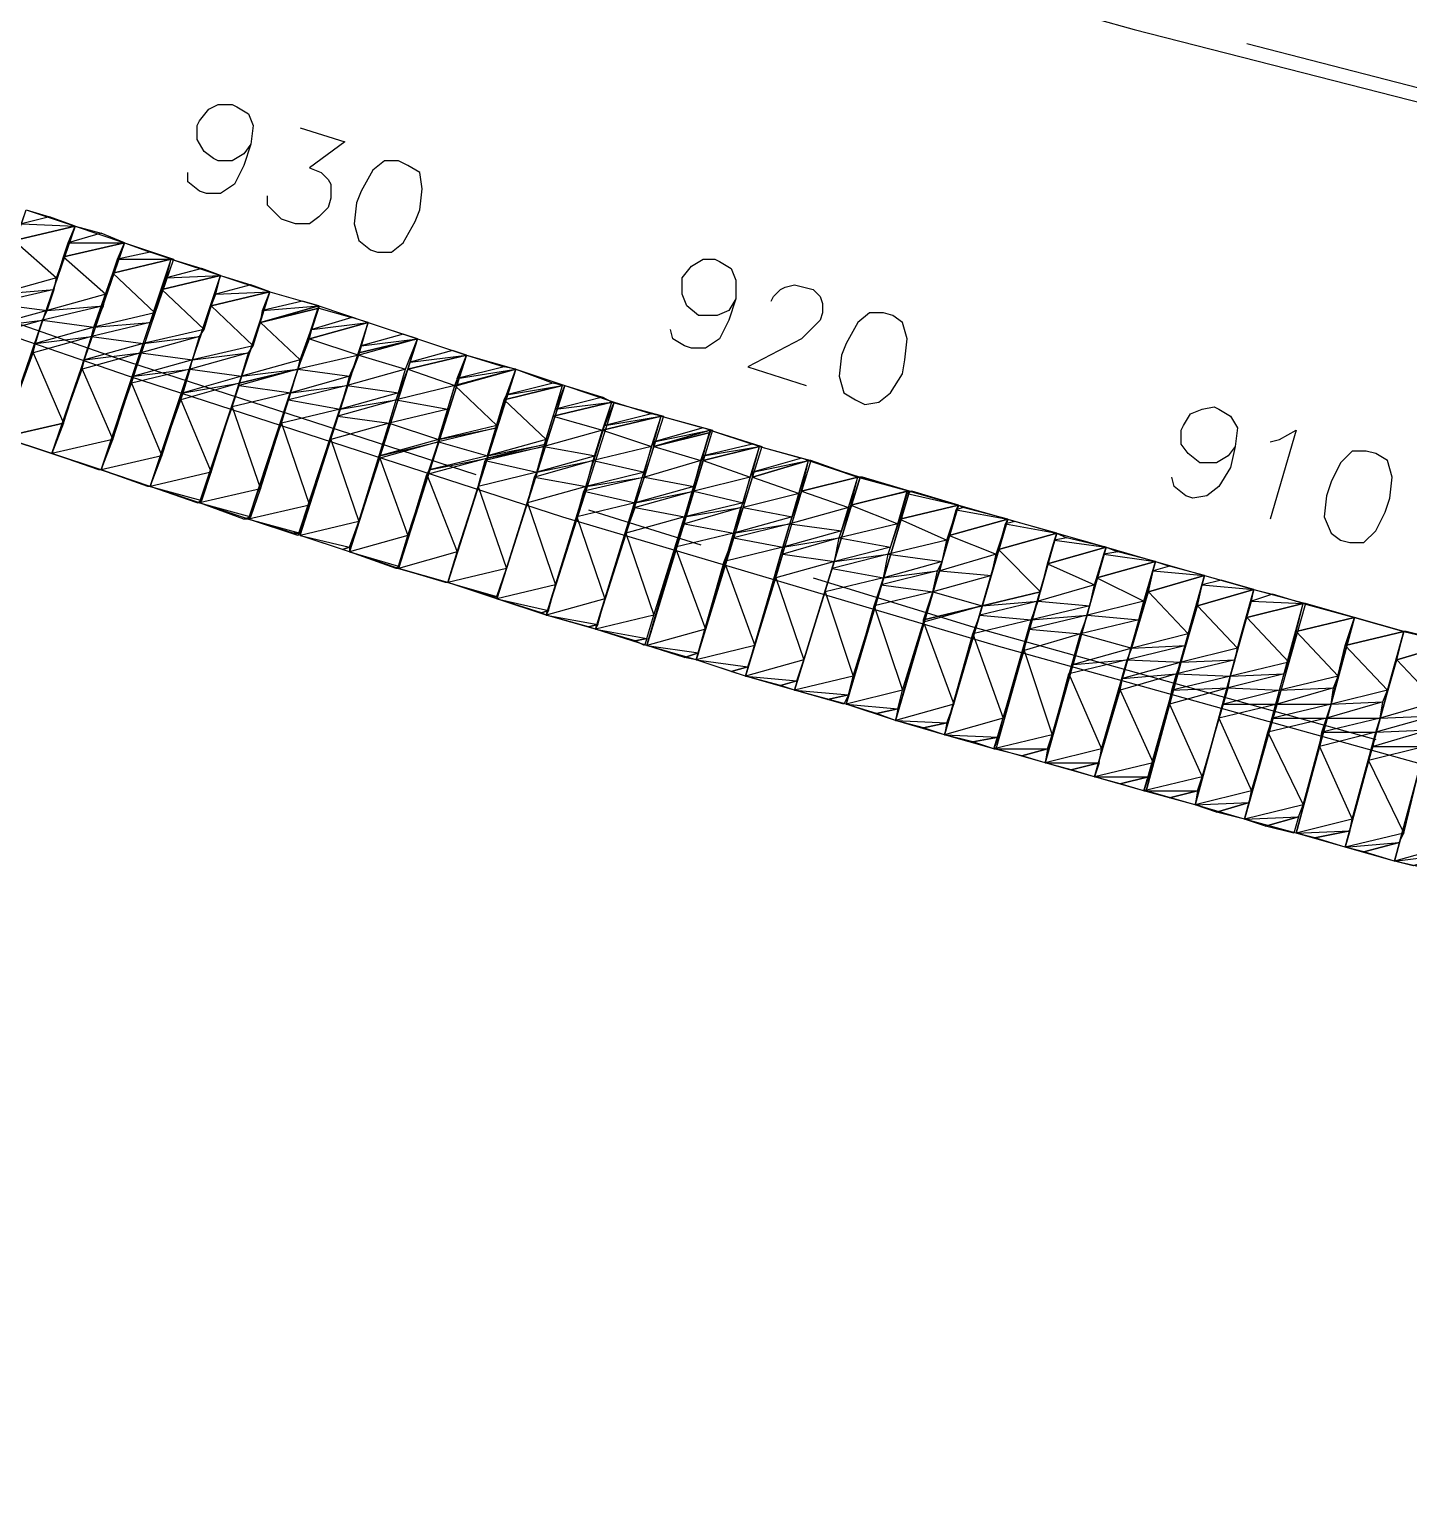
# Model space of a CAD drawing. Header units: millimetres. Extents: x 1 to 1188, y 1 to 840.
# Drawn here: x 512.17 to 549.54, y 493.78 to 533.79 of the extents above; entities that cross this region are included whole.
import ezdxf

# ---------------------------------------------------------------- set-up
doc = ezdxf.new("R2010")
doc.units = ezdxf.units.MM
doc.layers.add('GEOMETRY', color=7, linetype='Continuous')

msp = doc.modelspace()

# ---------------------------------------------------------------- linework, layer by layer
at = {"layer": 'GEOMETRY'}
for points in [[(46.616, 749.497), (449.588, 566.871), (460.827, 561.919), (472.193, 557.219), (483.623, 552.71), (495.18, 548.456), (506.801, 544.393), (518.484, 540.646), (530.295, 537.09), (542.106, 533.789), (554.044, 530.74), (565.982, 527.946), (578.047, 525.343), (590.113, 523.056), (602.241, 520.96), (614.433, 519.119), (626.626, 517.595), (638.817, 516.263), (651.072, 515.182), (663.392, 514.357), (675.647, 513.785)], [(40.203, 736.035), (457.652, 546.869), (468.891, 541.916), (480.257, 537.154), (491.752, 532.708), (503.244, 528.391), (514.865, 524.39), (526.613, 520.58), (538.36, 517.088), (550.234, 513.785), (562.109, 510.738), (574.11, 507.88), (586.176, 505.34), (598.241, 502.991), (610.369, 500.958), (622.497, 499.117), (634.69, 497.53), (646.945, 496.196), (659.201, 495.18), (671.456, 494.355), (683.776, 493.783)], [(545.155, 533.407), (553.282, 531.311), (560.585, 529.597)], [(518.167, 530.677), (517.977, 530.422), (517.659, 530.232), (517.278, 530.232), (517.152, 530.295), (516.897, 530.485), (516.706, 530.804), (516.706, 531.184), (516.77, 531.311), (517.023, 531.629), (517.278, 531.756), (517.659, 531.756), (517.785, 531.693), (518.104, 531.502), (518.231, 531.184), (518.167, 530.677), (517.977, 530.105), (517.722, 529.597), (517.342, 529.343), (516.96, 529.343), (516.77, 529.406), (516.453, 529.66), (516.453, 529.915)], [(519.501, 531.121), (520.707, 530.74), (519.755, 530.042), (520.072, 529.915), (520.263, 529.723), (520.327, 529.597), (520.327, 529.216), (520.263, 528.963), (520.008, 528.708), (519.755, 528.518), (519.373, 528.518), (518.993, 528.644), (518.611, 529.026), (518.611, 529.28)], [(531.311, 526.485), (531.121, 526.168), (530.804, 526.041), (530.295, 526.041), (529.978, 526.295), (529.852, 526.613), (529.852, 527.057), (530.105, 527.375), (530.422, 527.565), (530.74, 527.565), (530.867, 527.502), (531.184, 527.31), (531.311, 526.994), (531.311, 526.485), (531.121, 525.914), (530.867, 525.406), (530.485, 525.152), (530.105, 525.152), (529.915, 525.216), (529.597, 525.406), (529.533, 525.66)], [(517.342, 527.12), (515.436, 521.406)], [(509.214, 526.74), (514.484, 524.898), (524.264, 521.723)], [(509.214, 526.74), (514.484, 524.898), (524.264, 521.723)], [(532.264, 526.422), (532.328, 526.548), (532.518, 526.74), (532.645, 526.803), (532.898, 526.867), (533.407, 526.74), (533.597, 526.548), (533.66, 526.358), (533.66, 526.105), (533.597, 525.914), (533.407, 525.723), (533.09, 525.406), (531.629, 524.644), (533.217, 524.135)], [(544.838, 522.485), (544.646, 522.231), (544.329, 522.041), (543.884, 522.041), (543.567, 522.294), (543.377, 522.548), (543.377, 522.93), (543.44, 523.056), (543.631, 523.373), (543.948, 523.502), (544.266, 523.565), (544.393, 523.502), (544.71, 523.31), (544.901, 522.993), (544.838, 522.485), (544.71, 521.914), (544.393, 521.406), (544.076, 521.152), (543.694, 521.089), (543.504, 521.152), (543.185, 521.406), (543.122, 521.659)], [(530.614, 522.93), (528.898, 517.088)], [(545.79, 522.613), (546.044, 522.676), (546.489, 522.93), (545.79, 520.517)], [(527.31, 520.77), (530.359, 519.818)], [(527.31, 520.77), (530.359, 519.818)], [(533.407, 518.929), (537.726, 517.595), (548.647, 514.547)], [(533.407, 518.929), (537.726, 517.595), (548.647, 514.547)], [(544.011, 518.993), (542.423, 513.151)]]:
    msp.add_lwpolyline(points, dxfattribs=at)
for points in [[(522.168, 530.232), (521.786, 530.232), (521.469, 529.978), (521.152, 529.406), (521.025, 529.089), (520.96, 528.518), (521.089, 528.073), (521.406, 527.819), (521.596, 527.756), (521.977, 527.756), (522.294, 528.009), (522.613, 528.581), (522.739, 528.898), (522.803, 529.47), (522.739, 529.915), (522.421, 530.105)], [(512.071, 528.898), (513.405, 528.454), (511.435, 522.739), (510.103, 523.183)], [(512.071, 528.898), (512.706, 528.708), (511.944, 528.518)], [(511.944, 528.518), (513.405, 528.454), (511.754, 528.073)], [(512.706, 528.708), (511.944, 528.518), (513.405, 528.454)], [(511.754, 528.073), (512.896, 527.057), (511.309, 526.613)], [(513.405, 528.454), (514.739, 528.009), (512.769, 522.294), (511.435, 522.739)], [(511.754, 528.073), (513.405, 528.454)], [(513.405, 528.454), (513.405, 528.454), (513.405, 528.454), (513.405, 528.454), (511.754, 528.073)], [(513.405, 528.454), (511.754, 528.073), (512.896, 527.057)], [(513.405, 528.454), (514.103, 528.264), (513.214, 528.009)], [(514.103, 528.264), (513.214, 528.009), (514.739, 528.009)], [(514.739, 528.009), (516.071, 527.565), (514.103, 521.851), (512.769, 522.294)], [(513.214, 528.009), (514.739, 528.009), (513.088, 527.629)], [(513.088, 527.629), (514.739, 528.009)], [(514.739, 528.009), (514.739, 528.009), (514.739, 528.009), (514.739, 528.009), (513.088, 527.629)], [(514.739, 528.009), (513.088, 527.629), (514.23, 526.613)], [(514.739, 528.009), (515.436, 527.756), (514.547, 527.565)], [(515.436, 527.756), (514.547, 527.565), (516.008, 527.565)], [(513.088, 527.629), (514.23, 526.613), (512.643, 526.168)], [(516.008, 527.565), (517.342, 527.12), (515.436, 521.406), (514.103, 521.851)], [(514.547, 527.565), (516.008, 527.565), (514.42, 527.184)], [(514.42, 527.184), (516.008, 527.565)], [(516.008, 527.565), (516.008, 527.565), (516.008, 527.565), (516.008, 527.565), (514.42, 527.184)], [(516.008, 527.565), (514.42, 527.184), (515.564, 526.105)], [(516.008, 527.565), (516.833, 527.31), (515.881, 527.057)], [(516.833, 527.31), (515.881, 527.057), (517.342, 527.12)], [(512.896, 527.057), (511.309, 526.613), (512.833, 526.74)], [(514.42, 527.184), (515.564, 526.105), (513.913, 525.723)], [(517.342, 527.12), (518.676, 526.677), (516.77, 520.96), (515.436, 521.406)], [(515.881, 527.057), (517.342, 527.12), (515.754, 526.74)], [(515.754, 526.74), (517.342, 527.12)], [(517.342, 527.12), (517.342, 527.12), (517.342, 527.12), (517.342, 527.12), (515.754, 526.74)], [(517.342, 527.12), (515.754, 526.74), (516.897, 525.66)], [(517.342, 527.12), (518.167, 526.867), (517.215, 526.613)], [(511.309, 526.613), (512.833, 526.74), (511.182, 526.358), (511.309, 526.613), (509.658, 526.231), (511.182, 526.358)], [(512.833, 526.74), (511.182, 526.358), (512.643, 526.168)], [(514.23, 526.613), (512.643, 526.168), (514.167, 526.295)], [(515.754, 526.74), (516.897, 525.66), (515.246, 525.279)], [(518.676, 526.677), (520.008, 526.295), (518.104, 520.517), (516.77, 520.96)], [(517.215, 526.613), (518.676, 526.677), (517.088, 526.295)], [(517.088, 526.295), (518.676, 526.677)], [(518.676, 526.677), (518.676, 526.677), (518.676, 526.677), (518.676, 526.677), (517.088, 526.295)], [(518.676, 526.677), (517.088, 526.295), (518.231, 525.216)], [(518.167, 526.867), (517.215, 526.613), (518.676, 526.677)], [(518.676, 526.677), (519.564, 526.422), (518.484, 526.168)], [(511.182, 526.358), (512.643, 526.168), (510.992, 525.723)], [(512.643, 526.168), (514.167, 526.295), (512.516, 525.914), (512.643, 526.168), (510.992, 525.723), (512.516, 525.914)], [(514.167, 526.295), (512.516, 525.914), (513.913, 525.723)], [(515.564, 526.105), (513.913, 525.723), (515.436, 525.851)], [(517.088, 526.295), (518.231, 525.216), (516.58, 524.834)], [(520.008, 526.295), (521.342, 525.851), (519.438, 520.072), (518.104, 520.517)], [(518.484, 526.168), (520.008, 526.295), (518.421, 525.851)], [(520.008, 526.231), (518.421, 525.851), (520.008, 526.231), (518.421, 525.851), (520.008, 526.295)], [(520.008, 526.231), (518.421, 525.851), (519.501, 524.834)], [(519.564, 526.422), (518.484, 526.168), (520.008, 526.295)], [(520.008, 526.231), (520.897, 525.978), (519.818, 525.66)], [(535.313, 526.105), (534.931, 526.105), (534.614, 525.851), (534.296, 525.279), (534.169, 524.961), (534.106, 524.39), (534.232, 523.945), (534.551, 523.755), (534.804, 523.628), (535.185, 523.692), (535.503, 523.945), (535.82, 524.454), (535.883, 524.834), (535.947, 525.406), (535.82, 525.851), (535.566, 526.041)], [(510.992, 525.723), (512.516, 525.914), (510.928, 525.469)], [(512.516, 525.914), (510.928, 525.469), (511.754, 523.628)], [(512.516, 525.914), (513.913, 525.723), (512.326, 525.279)], [(513.913, 525.723), (515.436, 525.851), (513.848, 525.469), (513.913, 525.723), (512.326, 525.279), (513.848, 525.469)], [(515.436, 525.851), (513.848, 525.469), (515.246, 525.279)], [(518.421, 525.851), (519.501, 524.834), (517.914, 524.39)], [(521.342, 525.851), (522.676, 525.406), (520.834, 519.628), (519.501, 520.072)], [(519.818, 525.66), (521.342, 525.851), (519.755, 525.406)], [(519.755, 525.406), (521.342, 525.851)], [(521.342, 525.851), (521.342, 525.851), (521.342, 525.851), (521.342, 525.851), (519.755, 525.406)], [(521.342, 525.851), (519.755, 525.406), (521.089, 524.961)], [(520.897, 525.978), (519.818, 525.66), (521.342, 525.851)], [(521.342, 525.851), (522.294, 525.533), (521.152, 525.216)], [(512.326, 525.279), (513.848, 525.469), (512.261, 525.026)], [(513.848, 525.469), (512.261, 525.026), (513.088, 523.12)], [(513.848, 525.469), (515.246, 525.279), (513.658, 524.834)], [(515.246, 525.279), (516.77, 525.469), (515.182, 525.026), (515.246, 525.279), (513.658, 524.834), (515.182, 525.026)], [(516.77, 525.469), (515.182, 525.026), (516.58, 524.834)], [(516.897, 525.66), (515.246, 525.279), (516.77, 525.469)], [(519.755, 525.406), (521.089, 524.961), (519.438, 524.581)], [(522.676, 525.406), (524.009, 524.961), (522.168, 519.183), (520.834, 519.628)], [(521.152, 525.216), (522.676, 525.406), (521.089, 525.026)], [(522.676, 525.406), (521.089, 525.026)], [(521.089, 525.026), (522.676, 525.406), (521.089, 524.961)], [(522.676, 525.406), (521.089, 524.961), (522.358, 524.581)], [(522.294, 525.533), (521.152, 525.216), (522.676, 525.406)], [(522.676, 525.406), (523.628, 525.089), (522.485, 524.771)], [(512.261, 525.026), (513.088, 523.12), (511.435, 522.739)], [(513.658, 524.834), (515.182, 525.026), (513.595, 524.581)], [(515.182, 525.026), (513.595, 524.581), (514.42, 522.676)], [(515.182, 525.026), (516.58, 524.834), (514.992, 524.39)], [(516.58, 524.834), (518.104, 525.026), (516.516, 524.581), (516.58, 524.834), (514.992, 524.39), (516.516, 524.581)], [(518.104, 525.026), (516.516, 524.581), (517.914, 524.39)], [(518.231, 525.216), (516.58, 524.834), (518.104, 525.026)], [(521.089, 524.961), (519.438, 524.581), (520.834, 524.39)], [(521.089, 524.961), (522.358, 524.581), (520.77, 524.135)], [(524.009, 524.961), (525.343, 524.581), (523.502, 518.802), (522.168, 519.183)], [(522.485, 524.771), (524.009, 524.961), (522.421, 524.581)], [(522.421, 524.581), (524.009, 524.961)], [(524.009, 524.961), (524.009, 524.961), (524.009, 524.961), (524.009, 524.961), (522.421, 524.581), (524.009, 524.961), (525.026, 524.644), (523.755, 524.327)], [(524.009, 524.961), (522.421, 524.581), (523.692, 524.135)], [(523.628, 525.089), (522.485, 524.771), (524.009, 524.961)], [(513.595, 524.581), (514.42, 522.676), (512.769, 522.294)], [(514.992, 524.39), (516.516, 524.581), (514.929, 524.2)], [(516.516, 524.581), (514.929, 524.2), (515.754, 522.231)], [(516.516, 524.581), (517.914, 524.39), (516.326, 523.945)], [(517.914, 524.39), (519.438, 524.581), (517.85, 524.2), (517.914, 524.39), (516.326, 523.945), (517.85, 524.2)], [(519.438, 524.581), (517.85, 524.2)], [(517.85, 524.2), (519.438, 524.581), (517.85, 524.135)], [(519.438, 524.581), (520.834, 524.39), (519.246, 523.945), (519.438, 524.581), (517.85, 524.135), (519.246, 523.945)], [(519.501, 524.834), (517.914, 524.39), (519.438, 524.581)], [(522.358, 524.581), (520.77, 524.135), (522.168, 523.945)], [(522.421, 524.581), (523.692, 524.135), (522.104, 523.755)], [(525.343, 524.581), (526.677, 524.135), (524.834, 518.357), (523.502, 518.802)], [(523.755, 524.135), (525.343, 524.581), (523.692, 524.135)], [(525.343, 524.581), (523.692, 524.135), (524.834, 523.056)], [(525.026, 524.644), (523.755, 524.327), (525.343, 524.581)], [(523.755, 524.327), (525.343, 524.581), (523.755, 524.135)], [(525.343, 524.581), (523.755, 524.135)], [(525.343, 524.581), (526.358, 524.2), (525.089, 523.882)], [(514.929, 524.2), (515.754, 522.231), (514.103, 521.851)], [(516.326, 523.945), (517.85, 524.2), (516.263, 523.755)], [(517.85, 524.2), (516.263, 523.755), (517.088, 521.786)], [(517.85, 524.135), (519.246, 523.945), (517.659, 523.565)], [(519.246, 523.945), (520.77, 524.135), (519.183, 523.755)], [(520.77, 524.135), (522.168, 523.945), (520.58, 523.502), (520.77, 524.135), (519.183, 523.755), (520.58, 523.502)], [(520.834, 524.39), (519.246, 523.945), (520.77, 524.135)], [(523.692, 524.135), (522.104, 523.755), (523.502, 523.502)], [(523.692, 524.135), (524.834, 523.056), (523.247, 522.676)], [(526.677, 524.135), (528.009, 523.692), (526.168, 517.914), (524.834, 518.357)], [(525.089, 523.882), (526.613, 524.135), (525.026, 523.755)], [(525.026, 523.755), (526.613, 524.135)], [(526.613, 524.135), (525.026, 523.755)], [(526.613, 524.135), (525.026, 523.755), (526.168, 522.676)], [(526.358, 524.2), (525.089, 523.882), (526.613, 524.135)], [(526.677, 524.135), (527.692, 523.819), (526.422, 523.502)], [(516.263, 523.755), (517.088, 521.786), (515.436, 521.406)], [(519.246, 523.945), (517.659, 523.565), (518.421, 521.342)], [(519.183, 523.755), (520.58, 523.502), (518.993, 523.12)], [(520.58, 523.502), (522.104, 523.755), (520.517, 523.31)], [(522.104, 523.755), (523.502, 523.502), (521.914, 523.12), (522.104, 523.755), (520.517, 523.31), (521.914, 523.12)], [(522.168, 523.945), (520.58, 523.502), (522.104, 523.755)], [(525.026, 523.755), (526.168, 522.676), (524.581, 522.231)], [(527.946, 523.692), (529.343, 523.31), (527.502, 517.532), (526.168, 517.914)], [(526.422, 523.502), (527.946, 523.692), (526.358, 523.31)], [(526.358, 523.31), (527.946, 523.692)], [(527.946, 523.692), (526.358, 523.31)], [(527.946, 523.692), (526.358, 523.31), (527.692, 522.93)], [(527.692, 523.819), (526.422, 523.502), (527.946, 523.692)], [(528.009, 523.692), (529.026, 523.373), (527.756, 523.056)], [(517.659, 523.565), (518.421, 521.342), (516.77, 520.96)], [(520.58, 523.502), (518.993, 523.12), (519.755, 520.897)], [(520.517, 523.31), (521.914, 523.12), (520.327, 522.676)], [(523.502, 523.502), (521.914, 523.12), (523.247, 522.676)], [(526.358, 523.31), (527.692, 522.93), (526.105, 522.485)], [(529.28, 523.31), (530.677, 522.93), (528.898, 517.088), (527.502, 517.532)], [(527.756, 523.056), (529.28, 523.31), (527.692, 522.93)], [(527.692, 522.93), (529.28, 523.31)], [(529.28, 523.31), (529.28, 523.31), (529.28, 523.31), (529.28, 523.31), (527.692, 522.93), (529.28, 523.31), (530.422, 522.993), (529.089, 522.613)], [(529.28, 523.31), (527.692, 522.93), (529.026, 522.485)], [(529.026, 523.373), (527.756, 523.056), (529.28, 523.31)], [(512.769, 522.294), (511.435, 522.739), (512.769, 522.294), (511.435, 522.739), (513.088, 523.12)], [(518.993, 523.12), (519.755, 520.897), (518.104, 520.517)], [(521.914, 523.12), (520.327, 522.676), (521.089, 520.453)], [(521.914, 523.12), (523.247, 522.676), (521.659, 522.231)], [(523.247, 522.676), (524.834, 522.993), (523.247, 522.613), (523.247, 522.676), (521.659, 522.231), (523.247, 522.613)], [(524.834, 523.056), (523.247, 522.676), (524.834, 522.993)], [(524.834, 522.993), (523.247, 522.613), (524.581, 522.231)], [(527.692, 522.93), (526.105, 522.485), (527.502, 522.231)], [(527.692, 522.93), (529.026, 522.485), (527.439, 522.104)], [(530.614, 522.93), (532.01, 522.485), (530.232, 516.706), (528.898, 517.088)], [(530.422, 522.993), (529.089, 522.613), (530.614, 522.93)], [(529.089, 522.613), (530.614, 522.93), (529.089, 522.485)], [(530.614, 522.866), (529.089, 522.485), (530.614, 522.866), (529.089, 522.485), (530.614, 522.93)], [(530.614, 522.93), (531.756, 522.548), (530.422, 522.231)], [(514.42, 522.676), (512.769, 522.294), (514.103, 521.851)], [(520.327, 522.676), (521.089, 520.453), (519.501, 520.072)], [(521.659, 522.231), (523.247, 522.613), (521.659, 522.168)], [(523.247, 522.613), (521.659, 522.168), (522.421, 520.072)], [(523.247, 522.613), (524.581, 522.231), (522.993, 521.851)], [(524.581, 522.231), (526.168, 522.548), (524.581, 522.168), (524.581, 522.231), (522.993, 521.851), (524.581, 522.168)], [(524.581, 522.168), (526.105, 522.485), (524.517, 522.104)], [(526.105, 522.485), (527.502, 522.231), (525.914, 521.786), (526.105, 522.485), (524.517, 522.104), (525.914, 521.786)], [(526.168, 522.676), (524.581, 522.231), (526.168, 522.548)], [(526.168, 522.548), (524.581, 522.168), (526.105, 522.485)], [(529.026, 522.485), (527.439, 522.104), (528.835, 521.786)], [(529.089, 522.485), (530.359, 522.104), (528.835, 521.659)], [(530.614, 522.866), (529.089, 522.485), (530.359, 522.104)], [(531.946, 522.485), (533.344, 522.104), (531.566, 516.263), (530.232, 516.706)], [(531.756, 522.548), (530.422, 522.231), (531.946, 522.485)], [(530.422, 522.231), (531.946, 522.485), (530.422, 522.104)], [(530.422, 522.104), (531.946, 522.485)], [(531.946, 522.485), (531.946, 522.485), (531.946, 522.485), (531.946, 522.485), (530.422, 522.104), (531.946, 522.485), (533.09, 522.168), (531.756, 521.786)], [(531.946, 522.485), (530.422, 522.104), (531.693, 521.659)], [(512.769, 522.294), (514.103, 521.851), (514.04, 521.851)], [(515.754, 522.231), (514.103, 521.851), (515.436, 521.406)], [(521.659, 522.168), (522.421, 520.072), (520.834, 519.628)], [(522.993, 521.851), (524.581, 522.168), (522.93, 521.723)], [(524.581, 522.168), (522.93, 521.723), (523.755, 519.628)], [(524.517, 522.104), (525.914, 521.786), (524.327, 521.406)], [(525.914, 521.786), (527.439, 522.104), (525.851, 521.659)], [(527.439, 522.104), (528.835, 521.786), (527.247, 521.406), (527.439, 522.104), (525.851, 521.659), (527.247, 521.406)], [(527.502, 522.231), (525.914, 521.786), (527.439, 522.104)], [(530.359, 522.104), (528.835, 521.659), (530.169, 521.406)], [(530.422, 522.104), (531.693, 521.659), (530.169, 521.279)], [(533.28, 522.104), (534.677, 521.659), (532.898, 515.881), (531.566, 516.263)], [(533.09, 522.168), (531.756, 521.786), (533.28, 522.104)], [(531.756, 521.786), (533.28, 522.104), (531.756, 521.659)], [(531.756, 521.659), (533.28, 522.104)], [(533.28, 522.104), (533.28, 522.104), (533.28, 522.104), (533.28, 522.104), (531.756, 521.659)], [(533.28, 522.104), (531.756, 521.659), (533.027, 521.215)], [(533.28, 522.104), (534.614, 521.659), (533.09, 521.279)], [(533.344, 522.104), (533.28, 522.104), (534.614, 521.659)], [(548.393, 522.358), (548.013, 522.358), (547.694, 522.041), (547.441, 521.532), (547.314, 521.152), (547.251, 520.58), (547.441, 520.135), (547.694, 519.945), (547.948, 519.881), (548.33, 519.881), (548.647, 520.198), (548.902, 520.707), (549.028, 521.089), (549.092, 521.659), (548.965, 522.104), (548.647, 522.294)], [(514.103, 521.851), (515.436, 521.406), (515.373, 521.406)], [(517.088, 521.786), (515.436, 521.406), (516.833, 521.025)], [(522.93, 521.723), (523.755, 519.628), (522.168, 519.183)], [(525.914, 521.786), (524.327, 521.406), (525.089, 519.183)], [(528.835, 521.786), (527.247, 521.406), (528.835, 521.659)], [(515.436, 521.406), (516.833, 521.025), (516.706, 520.96)], [(518.421, 521.342), (516.77, 520.96), (518.167, 520.58)], [(524.327, 521.406), (525.089, 519.183), (523.502, 518.802)], [(525.851, 521.659), (527.247, 521.406), (525.66, 520.96)], [(527.247, 521.406), (525.66, 520.96), (526.422, 518.739)], [(527.184, 521.279), (528.581, 520.96), (526.994, 520.58)], [(527.247, 521.406), (528.835, 521.659), (527.184, 521.279)], [(528.835, 521.659), (530.169, 521.406), (528.581, 520.96), (528.835, 521.659), (527.184, 521.279), (528.581, 520.96)], [(530.169, 521.406), (528.581, 520.96), (530.169, 521.279)], [(528.581, 520.96), (530.169, 521.279), (528.581, 520.834)], [(530.169, 521.279), (531.502, 520.96), (529.915, 520.58), (530.169, 521.279), (528.581, 520.834), (529.915, 520.58)], [(531.693, 521.659), (530.169, 521.279), (531.502, 520.96)], [(531.756, 521.659), (533.027, 521.215), (531.502, 520.834)], [(533.09, 521.279), (534.359, 520.834), (532.772, 520.39)], [(534.677, 521.659), (536.01, 521.279), (534.296, 515.501), (532.898, 515.881)], [(533.09, 521.279), (534.614, 521.659)], [(534.614, 521.659), (533.09, 521.279)], [(534.614, 521.659), (533.09, 521.279), (534.359, 520.834)], [(536.01, 521.279), (537.344, 520.897), (535.63, 515.056), (534.296, 515.501)], [(534.614, 521.659), (536.01, 521.279), (534.423, 520.897)], [(534.423, 520.897), (535.947, 521.279)], [(535.947, 521.279), (534.423, 520.897)], [(535.947, 521.279), (534.423, 520.897), (535.693, 520.39)], [(534.741, 521.659), (534.614, 521.659), (536.01, 521.279)], [(536.01, 521.279), (536.073, 521.279), (535.947, 521.215)], [(536.073, 521.279), (535.947, 521.215), (537.344, 520.897)], [(516.706, 520.96), (516.833, 521.025), (516.77, 520.96)], [(516.77, 520.96), (518.167, 520.58), (517.977, 520.517)], [(519.755, 520.897), (518.104, 520.517), (519.501, 520.135)], [(525.66, 520.96), (526.422, 518.739), (524.834, 518.357)], [(528.581, 520.96), (526.994, 520.58), (527.756, 518.357)], [(531.502, 520.96), (529.915, 520.58), (531.439, 520.834)], [(533.027, 521.215), (531.502, 520.834), (532.835, 520.58)], [(534.423, 520.897), (535.693, 520.39), (534.106, 520.008)], [(537.344, 520.897), (538.678, 520.517), (536.964, 514.675), (535.63, 515.056)], [(535.947, 521.215), (537.344, 520.897), (535.756, 520.517)], [(535.756, 520.517), (537.344, 520.897)], [(537.344, 520.897), (537.344, 520.897), (537.344, 520.897), (537.344, 520.897), (535.756, 520.517)], [(537.344, 520.897), (535.756, 520.517), (537.027, 519.945)], [(537.344, 520.897), (537.471, 520.834), (537.281, 520.77)], [(517.977, 520.517), (518.167, 520.58), (518.104, 520.517)], [(518.104, 520.517), (519.501, 520.135), (519.31, 520.135)], [(526.994, 520.58), (527.756, 518.357), (526.168, 517.914)], [(528.581, 520.834), (529.915, 520.58), (528.327, 520.135)], [(529.915, 520.58), (528.327, 520.135), (529.089, 517.914)], [(529.915, 520.58), (531.439, 520.834), (529.915, 520.39)], [(531.439, 520.834), (529.915, 520.39), (531.248, 520.135)], [(531.502, 520.834), (532.835, 520.58), (531.248, 520.135)], [(532.835, 520.58), (531.248, 520.135), (532.772, 520.39)], [(534.359, 520.834), (532.772, 520.39), (534.169, 520.198)], [(535.756, 520.517), (537.027, 519.945), (535.439, 519.564)], [(538.678, 520.517), (540.01, 520.135), (538.296, 514.294), (536.964, 514.675)], [(537.281, 520.77), (538.678, 520.517), (537.09, 520.072)], [(537.09, 520.072), (538.678, 520.517)], [(538.678, 520.517), (538.678, 520.517), (538.678, 520.517), (538.678, 520.517), (537.09, 520.072)], [(538.678, 520.517), (537.09, 520.072), (538.36, 519.564)], [(537.471, 520.834), (537.281, 520.77), (538.678, 520.517)], [(538.678, 520.517), (538.868, 520.453), (538.614, 520.39)], [(519.31, 520.135), (519.501, 520.135), (519.438, 520.072)], [(521.089, 520.453), (519.501, 520.072), (520.834, 519.755)], [(519.501, 520.072), (520.834, 519.755), (520.644, 519.691)], [(522.421, 520.072), (520.834, 519.628), (522.168, 519.246)], [(528.327, 520.135), (529.089, 517.914), (527.502, 517.532)], [(529.915, 520.39), (531.248, 520.135), (529.66, 519.755)], [(531.248, 520.135), (529.66, 519.755), (530.485, 517.532)], [(531.248, 520.135), (532.772, 520.39), (531.248, 520.008)], [(532.772, 520.39), (534.169, 520.198), (532.581, 519.755), (532.772, 520.39), (531.248, 520.008), (532.581, 519.755)], [(534.169, 520.198), (532.581, 519.755), (534.106, 520.008)], [(535.693, 520.39), (534.106, 520.008), (535.503, 519.755)], [(537.09, 520.072), (538.36, 519.564), (536.835, 519.119)], [(540.01, 520.135), (541.344, 519.755), (539.694, 513.913), (538.36, 514.294)], [(538.614, 520.39), (540.01, 520.135), (538.423, 519.691)], [(538.423, 519.691), (540.01, 520.135)], [(540.01, 520.135), (540.01, 520.135), (540.01, 520.135), (540.01, 520.135), (538.423, 519.691)], [(540.01, 520.135), (538.423, 519.691), (539.567, 518.548)], [(538.868, 520.453), (538.614, 520.39), (540.01, 520.135)], [(540.01, 520.135), (540.265, 520.008), (539.947, 519.945)], [(520.644, 519.691), (520.834, 519.755), (520.834, 519.628)], [(529.66, 519.755), (530.485, 517.532), (528.898, 517.088)], [(531.248, 520.008), (532.581, 519.755), (530.994, 519.373)], [(532.581, 519.755), (530.994, 519.373), (531.819, 517.088)], [(532.581, 519.755), (534.106, 520.008), (532.581, 519.564)], [(534.106, 520.008), (535.503, 519.755), (533.979, 519.373), (534.106, 520.008), (532.581, 519.564), (533.979, 519.373)], [(535.503, 519.755), (533.979, 519.373), (535.439, 519.564)], [(537.027, 519.945), (535.439, 519.564), (536.9, 519.373)], [(538.423, 519.691), (539.567, 518.548), (537.979, 518.167)], [(541.344, 519.755), (542.678, 519.373), (541.027, 513.531), (539.694, 513.913)], [(539.947, 519.945), (541.344, 519.755), (539.757, 519.31)], [(539.757, 519.31), (541.344, 519.755)], [(541.344, 519.755), (541.344, 519.755), (541.344, 519.755), (541.344, 519.755), (539.757, 519.31)], [(541.344, 519.755), (539.757, 519.31), (541.027, 518.739)], [(540.265, 520.008), (539.947, 519.945), (541.344, 519.755)], [(541.344, 519.755), (541.663, 519.628), (541.281, 519.564)], [(520.834, 519.628), (522.168, 519.246), (522.104, 519.183)], [(523.755, 519.628), (522.168, 519.183), (523.502, 518.802)], [(530.994, 519.373), (531.819, 517.088), (530.232, 516.706)], [(532.581, 519.564), (533.979, 519.373), (532.391, 518.929)], [(533.979, 519.373), (532.391, 518.929), (533.153, 516.706)], [(533.979, 519.373), (535.439, 519.564), (533.915, 519.183)], [(535.439, 519.564), (536.9, 519.373), (535.313, 518.929), (535.439, 519.564), (533.915, 519.183), (535.313, 518.929)], [(536.9, 519.373), (535.313, 518.929), (536.772, 519.119)], [(538.36, 519.564), (536.835, 519.119), (538.233, 518.993)], [(539.757, 519.31), (541.027, 518.739), (539.503, 518.294)], [(542.678, 519.373), (544.011, 518.993), (542.36, 513.151), (541.027, 513.531)], [(541.281, 519.564), (542.678, 519.373), (541.091, 518.929)], [(541.091, 518.929), (542.678, 519.373)], [(542.678, 519.373), (542.678, 519.373), (542.678, 519.373), (542.678, 519.373), (541.091, 518.929)], [(542.678, 519.373), (541.091, 518.929), (542.36, 518.294)], [(541.663, 519.628), (541.281, 519.564), (542.678, 519.373)], [(542.678, 519.373), (543.059, 519.246), (542.615, 519.119)], [(522.104, 519.183), (522.168, 519.246), (522.168, 519.183)], [(522.168, 519.183), (523.502, 518.802), (523.438, 518.802)], [(525.089, 519.183), (523.502, 518.802), (524.834, 518.421)], [(532.391, 518.929), (533.153, 516.706), (531.566, 516.263)], [(533.915, 519.183), (535.313, 518.929), (533.725, 518.548)], [(535.313, 518.929), (533.725, 518.548), (534.486, 516.263)], [(535.313, 518.929), (536.772, 519.119), (535.248, 518.739)], [(536.772, 519.119), (535.248, 518.739), (536.645, 518.548)], [(536.835, 519.119), (538.233, 518.993), (536.645, 518.548)], [(538.233, 518.993), (536.645, 518.548), (537.979, 518.167)], [(541.091, 518.929), (542.36, 518.294), (540.836, 517.914)], [(544.011, 518.993), (545.345, 518.611), (543.757, 512.769), (542.423, 513.151)], [(542.615, 519.119), (544.011, 518.993), (542.488, 518.548)], [(542.488, 518.548), (544.011, 518.993)], [(544.011, 518.993), (544.011, 518.993), (544.011, 518.993), (544.011, 518.993), (542.488, 518.548)], [(544.011, 518.993), (542.488, 518.548), (543.567, 517.405)], [(543.059, 519.246), (542.615, 519.119), (544.011, 518.993)], [(544.011, 518.993), (544.456, 518.866), (543.948, 518.739)], [(523.502, 518.802), (524.834, 518.421), (524.707, 518.421)], [(526.422, 518.739), (524.834, 518.357), (526.231, 518.04)], [(533.725, 518.548), (534.486, 516.263), (532.898, 515.881)], [(535.248, 518.739), (536.645, 518.548), (535.058, 518.167)], [(536.645, 518.548), (535.058, 518.167), (535.82, 515.881)], [(536.645, 518.548), (537.979, 518.167), (536.392, 517.785)], [(537.979, 518.167), (539.567, 518.548)], [(539.567, 518.548), (537.979, 518.167)], [(539.567, 518.548), (537.979, 518.167), (539.503, 518.294)], [(541.027, 518.739), (539.503, 518.294), (540.901, 518.167)], [(542.488, 518.548), (543.567, 517.405), (542.043, 517.023)], [(545.345, 518.611), (546.742, 518.231), (545.091, 512.389), (543.757, 512.769)], [(543.948, 518.739), (545.345, 518.611), (543.821, 518.167)], [(543.821, 518.167), (545.345, 518.611)], [(545.345, 518.611), (545.345, 518.611), (545.345, 518.611), (545.345, 518.611), (543.821, 518.167)], [(545.345, 518.611), (543.821, 518.167), (544.901, 517.023)], [(544.456, 518.866), (543.948, 518.739), (545.345, 518.611)], [(545.345, 518.611), (545.853, 518.484), (545.281, 518.294)], [(545.853, 518.484), (545.281, 518.294), (546.679, 518.231)], [(524.707, 518.421), (524.834, 518.421), (524.834, 518.357)], [(524.834, 518.357), (526.231, 518.04), (526.041, 517.977)], [(527.756, 518.357), (526.168, 517.914), (527.565, 517.659)], [(535.058, 518.167), (535.82, 515.881), (534.296, 515.501)], [(537.979, 518.167), (536.392, 517.785)], [(536.392, 517.785), (537.979, 518.167), (536.392, 517.722)], [(537.979, 518.167), (536.392, 517.722), (537.217, 515.501)], [(537.979, 518.167), (539.503, 518.294), (537.916, 517.914)], [(539.503, 518.294), (540.901, 518.167), (539.313, 517.785), (539.503, 518.294), (537.916, 517.914), (539.313, 517.785)], [(540.901, 518.167), (539.313, 517.785), (540.836, 517.914)], [(542.36, 518.294), (540.836, 517.914), (542.233, 517.785)], [(543.821, 518.167), (544.901, 517.023), (543.377, 516.643)], [(546.679, 518.231), (548.076, 517.85), (546.489, 512.007), (545.091, 512.389)], [(545.281, 518.294), (546.679, 518.231), (545.155, 517.85)], [(545.155, 517.85), (546.679, 518.231)], [(546.679, 518.231), (546.679, 518.231), (546.679, 518.231), (546.679, 518.231), (545.155, 517.85)], [(546.679, 518.231), (545.155, 517.85), (546.297, 516.643)], [(546.679, 518.231), (548.076, 517.85), (546.489, 517.469)], [(546.742, 518.231), (546.679, 518.231), (548.076, 517.85)], [(526.041, 517.977), (526.231, 518.04), (526.168, 517.914)], [(526.168, 517.914), (527.565, 517.659), (527.31, 517.595)], [(529.089, 517.914), (527.502, 517.532), (528.898, 517.278)], [(536.392, 517.722), (537.217, 515.501), (535.63, 515.056)], [(537.916, 517.914), (539.313, 517.785), (537.726, 517.405)], [(539.313, 517.785), (537.726, 517.405), (538.551, 515.119)], [(539.313, 517.785), (540.836, 517.914), (539.248, 517.532)], [(540.836, 517.914), (542.233, 517.785), (540.646, 517.405), (540.836, 517.914), (539.248, 517.532), (540.646, 517.405)], [(542.233, 517.785), (540.646, 517.405), (542.043, 517.023)], [(545.155, 517.85), (546.297, 516.643), (544.71, 516.263)], [(548.076, 517.85), (549.409, 517.469), (547.821, 511.627), (546.489, 512.007)], [(546.489, 517.469), (548.076, 517.85)], [(548.076, 517.85), (548.076, 517.85), (548.076, 517.85), (548.076, 517.85), (546.489, 517.469)], [(548.076, 517.85), (546.489, 517.469), (547.631, 516.263)], [(548.076, 517.85), (549.409, 517.469), (547.821, 517.088)], [(549.409, 517.469), (548.076, 517.85)], [(527.31, 517.595), (527.565, 517.659), (527.502, 517.532)], [(527.502, 517.532), (528.898, 517.278), (528.581, 517.215)], [(528.581, 517.215), (528.898, 517.278), (528.835, 517.088)], [(530.485, 517.532), (528.898, 517.088), (530.295, 516.897)], [(537.726, 517.405), (538.551, 515.119), (536.964, 514.675)], [(539.248, 517.532), (540.646, 517.405), (539.122, 516.96)], [(540.646, 517.405), (539.122, 516.96), (539.884, 514.675)], [(540.646, 517.405), (542.043, 517.023), (540.456, 516.58)], [(543.567, 517.405), (542.043, 517.023), (543.504, 517.088)], [(546.489, 517.469), (547.631, 516.263), (546.044, 515.881)], [(549.409, 517.469), (550.743, 517.152), (549.155, 511.245), (547.821, 511.627)], [(547.821, 517.088), (549.409, 517.469)], [(549.409, 517.469), (549.409, 517.469), (549.409, 517.469), (549.409, 517.469), (547.821, 517.088)], [(549.409, 517.469), (547.821, 517.088), (548.965, 515.881)], [(549.409, 517.469), (550.743, 517.152), (549.219, 516.706)], [(549.472, 517.469), (549.409, 517.469), (550.743, 517.152)], [(528.898, 517.088), (530.295, 516.897), (529.915, 516.77)], [(529.915, 516.77), (530.295, 516.897), (530.232, 516.706)], [(531.819, 517.088), (530.232, 516.706), (531.629, 516.516)], [(539.122, 516.96), (539.884, 514.675), (538.296, 514.294)], [(542.043, 517.023), (543.504, 517.088), (541.916, 516.706), (542.043, 517.023), (540.456, 516.58), (541.916, 516.706)], [(543.504, 517.088), (541.916, 516.706), (543.377, 516.643)], [(544.901, 517.023), (543.377, 516.643), (544.838, 516.706)], [(547.821, 517.088), (548.965, 515.881), (547.441, 515.501)], [(550.743, 517.152), (552.077, 516.77), (550.552, 510.928), (549.155, 511.245)], [(549.219, 516.706), (550.743, 517.152)], [(550.743, 517.152), (550.743, 517.152), (550.743, 517.152), (550.743, 517.152), (549.219, 516.706), (550.743, 517.152), (550.806, 517.088), (550.743, 517.088)], [(550.743, 517.152), (549.219, 516.706), (550.298, 515.564)], [(530.232, 516.706), (531.629, 516.516), (531.184, 516.389)], [(531.184, 516.389), (531.629, 516.516), (531.566, 516.263)], [(533.153, 516.706), (531.566, 516.263), (532.963, 516.135)], [(540.456, 516.58), (541.916, 516.706), (540.329, 516.326)], [(541.916, 516.706), (540.329, 516.326), (541.218, 514.294)], [(541.916, 516.706), (543.377, 516.643), (541.789, 516.198)], [(543.377, 516.643), (544.838, 516.706), (543.25, 516.326), (543.377, 516.643), (541.789, 516.198), (543.25, 516.326)], [(544.838, 516.706), (543.25, 516.326), (544.71, 516.263)], [(546.297, 516.643), (544.71, 516.263), (546.17, 516.326)], [(549.219, 516.706), (550.298, 515.564), (548.773, 515.119)], [(531.566, 516.263), (532.963, 516.135), (532.518, 516.008)], [(532.518, 516.008), (532.963, 516.135), (532.898, 515.881)], [(534.486, 516.263), (532.898, 515.881), (534.359, 515.754)], [(540.329, 516.326), (541.218, 514.294), (539.694, 513.913)], [(541.789, 516.198), (543.25, 516.326), (541.726, 515.881)], [(543.25, 516.326), (541.726, 515.881), (542.615, 513.913)], [(543.25, 516.326), (544.71, 516.263), (543.122, 515.881)], [(544.71, 516.263), (546.17, 516.326), (544.646, 515.944), (544.71, 516.263), (543.122, 515.881), (544.646, 515.944)], [(546.17, 516.326), (544.646, 515.944), (546.044, 515.881)], [(547.631, 516.263), (546.044, 515.881), (547.504, 515.944)], [(532.898, 515.881), (534.359, 515.754), (533.789, 515.627)], [(533.789, 515.627), (534.359, 515.754), (534.232, 515.501)], [(535.82, 515.881), (534.296, 515.501), (535.693, 515.373)], [(541.726, 515.881), (542.615, 513.913), (541.027, 513.531)], [(543.122, 515.881), (544.646, 515.944), (543.059, 515.501)], [(544.646, 515.944), (543.059, 515.501), (543.948, 513.531)], [(544.646, 515.944), (546.044, 515.881), (544.519, 515.501)], [(546.044, 515.881), (547.504, 515.944), (545.98, 515.501), (546.044, 515.881), (544.519, 515.501), (545.98, 515.501)], [(547.504, 515.944), (545.98, 515.501), (547.441, 515.501)], [(548.965, 515.881), (547.441, 515.501), (548.838, 515.564)], [(534.296, 515.501), (535.693, 515.373), (535.121, 515.246)], [(535.121, 515.246), (535.693, 515.373), (535.63, 515.056)], [(537.217, 515.501), (535.63, 515.056), (537.027, 514.992)], [(543.059, 515.501), (543.948, 513.531), (542.36, 513.151)], [(544.519, 515.501), (545.98, 515.501), (544.393, 515.119)], [(545.98, 515.501), (544.393, 515.119), (545.281, 513.151)], [(547.441, 515.501), (548.838, 515.564), (547.314, 515.119), (547.441, 515.501), (545.853, 515.119), (547.314, 515.119)], [(545.98, 515.501), (547.441, 515.501), (545.853, 515.119)], [(548.838, 515.564), (547.314, 515.119), (548.773, 515.119)], [(550.298, 515.564), (548.773, 515.119), (550.234, 515.182)], [(535.63, 515.056), (537.027, 514.992), (536.392, 514.865)], [(536.392, 514.865), (537.027, 514.992), (536.964, 514.675)], [(538.551, 515.119), (536.964, 514.675), (538.423, 514.61)], [(544.393, 515.119), (545.281, 513.151), (543.757, 512.769)], [(545.853, 515.119), (547.314, 515.119), (545.727, 514.739)], [(547.314, 515.119), (545.727, 514.739), (546.679, 512.769)], [(548.773, 515.119), (550.234, 515.182), (548.647, 514.739), (548.773, 515.119), (547.186, 514.739), (548.647, 514.739)], [(547.314, 515.119), (548.773, 515.119), (547.186, 514.739)], [(550.234, 515.182), (548.647, 514.739), (550.107, 514.802)], [(536.964, 514.675), (538.423, 514.61), (537.726, 514.484)], [(537.726, 514.484), (538.423, 514.61), (538.296, 514.294)], [(539.884, 514.675), (538.296, 514.294), (539.757, 514.294)], [(545.727, 514.739), (546.679, 512.769), (545.091, 512.389)], [(547.186, 514.739), (548.647, 514.739), (547.123, 514.357)], [(548.647, 514.739), (547.123, 514.357), (548.013, 512.389)], [(548.647, 514.739), (550.107, 514.802), (548.583, 514.357)], [(550.107, 514.802), (551.568, 514.802), (549.981, 514.357), (550.107, 514.802), (548.583, 514.357), (549.981, 514.357)], [(538.296, 514.294), (539.757, 514.294), (539.058, 514.103)], [(539.058, 514.103), (539.757, 514.294), (539.694, 513.913)], [(541.218, 514.294), (539.694, 513.913), (541.154, 513.913)], [(547.123, 514.357), (548.013, 512.389), (546.489, 512.007)], [(548.583, 514.357), (549.981, 514.357), (548.456, 513.977)], [(549.981, 514.357), (548.456, 513.977), (549.409, 512.007)], [(539.694, 513.913), (541.154, 513.913), (540.392, 513.722)], [(540.392, 513.722), (541.154, 513.913), (541.027, 513.531)], [(542.615, 513.913), (541.027, 513.531), (542.488, 513.531)], [(548.456, 513.977), (549.409, 512.007), (547.821, 511.627)], [(541.027, 513.531), (542.488, 513.531), (541.726, 513.341)], [(541.726, 513.341), (542.488, 513.531), (542.36, 513.151)], [(543.948, 513.531), (542.36, 513.151), (543.821, 513.151)], [(549.79, 513.595), (550.743, 511.69), (549.155, 511.245)], [(542.36, 513.151), (543.821, 513.151), (543.059, 512.96)], [(543.059, 512.96), (543.821, 513.151), (543.757, 512.769)], [(545.281, 513.151), (543.757, 512.769), (545.218, 512.833)], [(543.757, 512.769), (545.218, 512.833), (544.329, 512.579)], [(544.329, 512.579), (545.218, 512.833), (545.091, 512.389)], [(546.679, 512.769), (545.091, 512.389), (546.552, 512.452)], [(545.091, 512.389), (546.552, 512.452), (545.663, 512.198)], [(545.663, 512.198), (546.552, 512.452), (546.425, 512.007)], [(548.013, 512.389), (546.489, 512.007), (547.948, 512.071)], [(546.489, 512.007), (547.948, 512.071), (546.996, 511.881)], [(546.996, 511.881), (547.948, 512.071), (547.821, 511.627)], [(549.409, 512.007), (547.821, 511.627), (549.282, 511.754)], [(547.821, 511.627), (549.282, 511.754), (548.33, 511.5)], [(548.33, 511.5), (549.282, 511.754), (549.155, 511.245)], [(550.743, 511.69), (549.155, 511.245), (550.679, 511.435)], [(549.155, 511.245), (550.679, 511.435), (549.664, 511.119)]]:
    msp.add_lwpolyline(points, close=True, dxfattribs=at)

doc.saveas('drawing.dxf')
